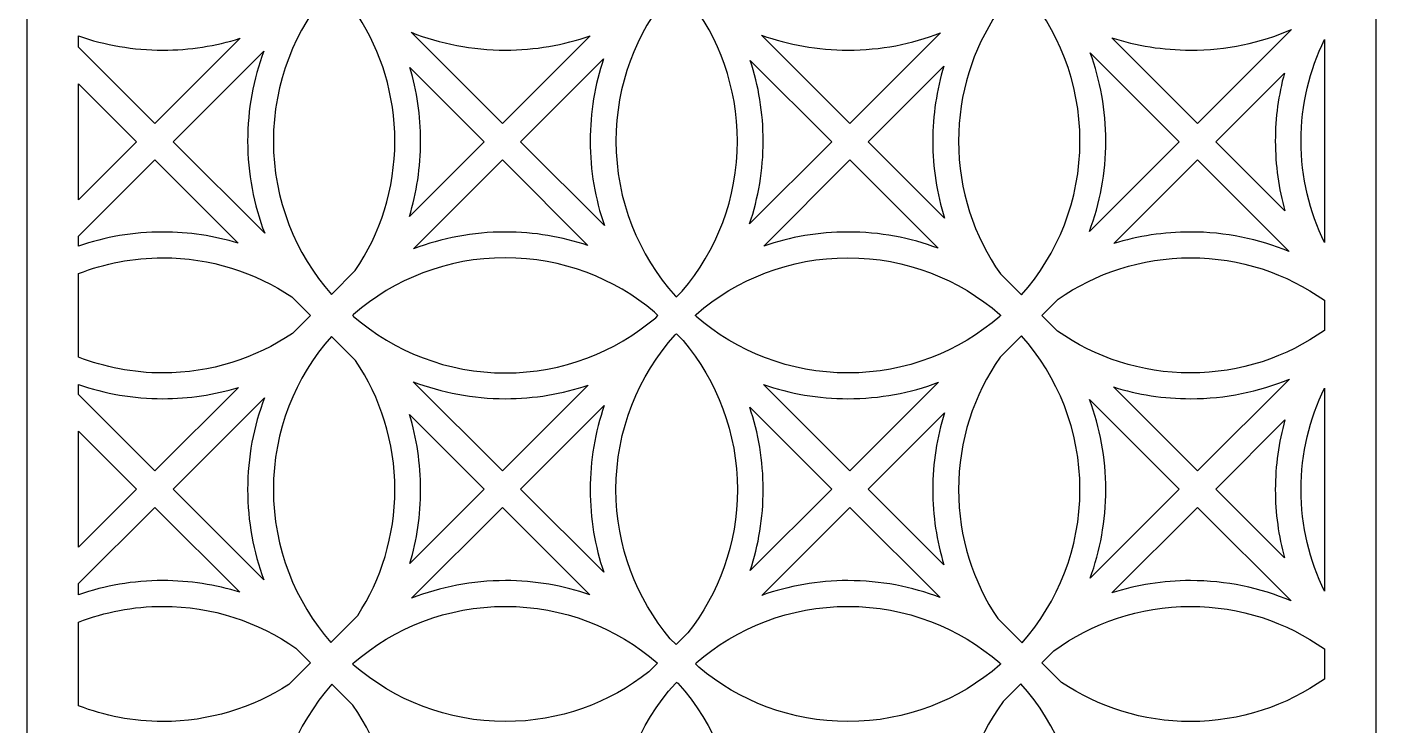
# Model space of a CAD drawing. Header units: centimetres. Extents: x -27 to -22.3, y -9 to 9.
# Drawn here: x -26.999 to -22.336, y -4.51 to -2.096 of the extents above; entities that cross this region are included whole.
import ezdxf

# ---------------------------------------------------------------- set-up
doc = ezdxf.new("R2010")
doc.units = ezdxf.units.CM
doc.header["$MEASUREMENT"] = 0
doc.layers.add('layer 1', color=7, linetype='Continuous')

msp = doc.modelspace()

# ---------------------------------------------------------------- linework, layer by layer
at = {"layer": 'layer 1', "color": 250, "lineweight": 30}
for points, knots in [([(-26.99914, -9.00021), (-26.99914, -9.00021), (-26.99914, -8.8791), (-26.99914, -8.8791), (-26.99914, -8.8791), (-26.99914, -8.8791), (-26.99914, -8.15456), (-26.99914, -8.15456), (-26.99914, -8.15456), (-26.99914, -8.15456), (-26.99914, -7.9634), (-26.99914, -7.9634), (-26.99914, -7.9634), (-26.99914, -7.9634), (-26.99914, -7.86883), (-26.99914, -7.86883), (-26.99914, -7.86883), (-26.99914, -7.86883), (-26.99914, -7.67766), (-26.99914, -7.67766), (-26.99914, -7.67766), (-26.99914, -7.67766), (-26.99914, -6.94883), (-26.99914, -6.94883), (-26.99914, -6.94883), (-26.99914, -6.94883), (-26.99914, -6.7577), (-26.99914, -6.7577), (-26.99914, -6.7577), (-26.99914, -6.7577), (-26.99914, -6.66312), (-26.99914, -6.66312), (-26.99914, -6.66312), (-26.99914, -6.66312), (-26.99914, -6.47189), (-26.99914, -6.47189), (-26.99914, -6.47189), (-26.99914, -6.47189), (-26.99914, -5.7432), (-26.99914, -5.7432), (-26.99914, -5.7432), (-26.99914, -5.7432), (-26.99914, -5.55199), (-26.99914, -5.55199), (-26.99914, -5.55199), (-26.99914, -5.55199), (-26.99914, -5.45741), (-26.99914, -5.45741), (-26.99914, -5.45741), (-26.99914, -5.45741), (-26.99914, -5.26631), (-26.99914, -5.26631), (-26.99914, -5.26631), (-26.99914, -5.26631), (-26.99914, -4.53748), (-26.99914, -4.53748), (-26.99914, -4.53748), (-26.99914, -4.53748), (-26.99914, -4.34628), (-26.99914, -4.34628), (-26.99914, -4.34628), (-26.99914, -4.34628), (-26.99914, -4.2517), (-26.99914, -4.2517), (-26.99914, -4.2517), (-26.99914, -4.2517), (-26.99914, -4.06049), (-26.99914, -4.06049), (-26.99914, -4.06049), (-26.99914, -4.06049), (-26.99914, -3.33171), (-26.99914, -3.33171), (-26.99914, -3.33171), (-26.99914, -3.33171), (-26.99914, -3.14057), (-26.99914, -3.14057), (-26.99914, -3.14057), (-26.99914, -3.14057), (-26.99914, -3.04599), (-26.99914, -3.04599), (-26.99914, -3.04599), (-26.99914, -3.04599), (-26.99914, -2.85482), (-26.99914, -2.85482), (-26.99914, -2.85482), (-26.99914, -2.85482), (-26.99914, -2.12608), (-26.99914, -2.12608), (-26.99914, -2.12608), (-26.99914, -2.12608), (-26.99914, -1.93486), (-26.99914, -1.93486), (-26.99914, -1.93486), (-26.99914, -1.93486), (-26.99914, -1.84028), (-26.99914, -1.84028), (-26.99914, -1.84028), (-26.99914, -1.84028), (-26.99914, -1.6491), (-26.99914, -1.6491), (-26.99914, -1.6491), (-26.99914, -1.6491), (-26.99914, -0.92028), (-26.99914, -0.92028), (-26.99914, -0.92028), (-26.99914, -0.92028), (-26.99914, -0.72915), (-26.99914, -0.72915), (-26.99914, -0.72915), (-26.99914, -0.72915), (-26.99914, -0.63457), (-26.99914, -0.63457), (-26.99914, -0.63457), (-26.99914, -0.63457), (-26.99914, -0.44337), (-26.99914, -0.44337), (-26.99914, -0.44337), (-26.99914, -0.44337), (-26.99914, 0.28533), (-26.99914, 0.28533), (-26.99914, 0.28533), (-26.99914, 0.28533), (-26.99914, 0.47656), (-26.99914, 0.47656), (-26.99914, 0.47656), (-26.99914, 0.47656), (-26.99914, 0.57114), (-26.99914, 0.57114), (-26.99914, 0.57114), (-26.99914, 0.57114), (-26.99914, 0.76231), (-26.99914, 0.76231), (-26.99914, 0.76231), (-26.99914, 0.76231), (-26.99914, 1.49051), (-26.99914, 1.49051), (-26.99914, 1.49051), (-26.99914, 1.49051), (-26.99914, 1.68227), (-26.99914, 1.68227), (-26.99914, 1.68227), (-26.99914, 1.68227), (-26.99914, 1.77685), (-26.99914, 1.77685), (-26.99914, 1.77685), (-26.99914, 1.77685), (-26.99914, 1.96797), (-26.99914, 1.96797), (-26.99914, 1.96797), (-26.99914, 1.96797), (-26.99914, 2.69195), (-26.99914, 2.69195), (-26.99914, 2.69195), (-26.99914, 2.69195), (-26.99914, 2.88798), (-26.99914, 2.88798), (-26.99914, 2.88798), (-26.99914, 2.88798), (-26.99914, 2.98256), (-26.99914, 2.98256), (-26.99914, 2.98256), (-26.99914, 2.98256), (-26.99914, 3.17371), (-26.99914, 3.17371), (-26.99914, 3.17371), (-26.99914, 3.17371), (-26.99914, 3.89339), (-26.99914, 3.89339), (-26.99914, 3.89339), (-26.99914, 3.89339), (-26.99914, 4.09369), (-26.99914, 4.09369), (-26.99914, 4.09369), (-26.99914, 4.09369), (-26.99914, 4.18826), (-26.99914, 4.18826), (-26.99914, 4.18826), (-26.99914, 4.18826), (-26.99914, 4.37942), (-26.99914, 4.37942), (-26.99914, 4.37942), (-26.99914, 4.37942), (-26.99914, 5.09483), (-26.99914, 5.09483), (-26.99914, 5.09483), (-26.99914, 5.09483), (-26.99914, 5.2994), (-26.99914, 5.2994), (-26.99914, 5.2994), (-26.99914, 5.2994), (-26.99914, 5.39397), (-26.99914, 5.39397), (-26.99914, 5.39397), (-26.99914, 5.39397), (-26.99914, 5.58508), (-26.99914, 5.58508), (-26.99914, 5.58508), (-26.99914, 5.58508), (-26.99914, 6.29628), (-26.99914, 6.29628), (-26.99914, 6.29628), (-26.99914, 6.29628), (-26.99914, 6.50511), (-26.99914, 6.50511), (-26.99914, 6.50511), (-26.99914, 6.50511), (-26.99914, 6.59968), (-26.99914, 6.59968), (-26.99914, 6.59968), (-26.99914, 6.59968), (-26.99914, 6.79088), (-26.99914, 6.79088), (-26.99914, 6.79088), (-26.99914, 6.79088), (-26.99914, 7.49772), (-26.99914, 7.49772), (-26.99914, 7.49772), (-26.99914, 7.49772), (-26.99914, 7.71082), (-26.99914, 7.71082), (-26.99914, 7.71082), (-26.99914, 7.71082), (-26.99914, 7.80534), (-26.99914, 7.80534), (-26.99914, 7.80534), (-26.99914, 7.80534), (-26.99914, 7.99654), (-26.99914, 7.99654), (-26.99914, 7.99654), (-26.99914, 7.99654), (-26.99914, 8.69916), (-26.99914, 8.69916), (-26.99914, 8.69916), (-26.99914, 8.69916), (-26.99914, 8.91653), (-26.99914, 8.91653), (-26.99914, 8.91653), (-26.99914, 8.91653), (-26.99914, 9.00077), (-26.99914, 9.00077), (-26.99914, 9.00077), (-26.99914, 9.00077), (-26.09931, 9.00077), (-26.09931, 9.00077), (-26.09931, 9.00077), (-26.09931, 9.00077), (-25.81343, 9.00077), (-25.81343, 9.00077), (-25.81343, 9.00077), (-25.81343, 9.00077), (-24.89787, 9.00077), (-24.89787, 9.00077), (-24.89787, 9.00077), (-24.89787, 9.00077), (-24.61199, 9.00077), (-24.61199, 9.00077), (-24.61199, 9.00077), (-24.61199, 9.00077), (-23.69642, 9.00077), (-23.69642, 9.00077), (-23.69642, 9.00077), (-23.69642, 9.00077), (-23.41055, 9.00077), (-23.41055, 9.00077), (-23.41055, 9.00077), (-23.41055, 9.00077), (-22.49498, 9.00077), (-22.49498, 9.00077), (-22.49498, 9.00077), (-22.49498, 9.00077), (-22.33552, 9.00077), (-22.33552, 9.00077), (-22.33552, 9.00077), (-22.33552, 9.00077), (-22.33552, 8.84131), (-22.33552, 8.84131), (-22.33552, 8.84131), (-22.33552, 8.84131), (-22.33552, 7.87926), (-22.33552, 7.87926), (-22.33552, 7.87926), (-22.33552, 7.87926), (-22.33552, 7.63699), (-22.33552, 7.63699), (-22.33552, 7.63699), (-22.33552, 7.63699), (-22.33552, 6.67355), (-22.33552, 6.67355), (-22.33552, 6.67355), (-22.33552, 6.67355), (-22.33552, 6.43121), (-22.33552, 6.43121), (-22.33552, 6.43121), (-22.33552, 6.43121), (-22.33552, 5.46784), (-22.33552, 5.46784), (-22.33552, 5.46784), (-22.33552, 5.46784), (-22.33552, 5.22553), (-22.33552, 5.22553), (-22.33552, 5.22553), (-22.33552, 5.22553), (-22.33552, 4.26213), (-22.33552, 4.26213), (-22.33552, 4.26213), (-22.33552, 4.26213), (-22.33552, 4.01986), (-22.33552, 4.01986), (-22.33552, 4.01986), (-22.33552, 4.01986), (-22.33552, 3.05645), (-22.33552, 3.05645), (-22.33552, 3.05645), (-22.33552, 3.05645), (-22.33552, 2.81414), (-22.33552, 2.81414), (-22.33552, 2.81414), (-22.33552, 2.81414), (-22.33552, 1.85075), (-22.33552, 1.85075), (-22.33552, 1.85075), (-22.33552, 1.85075), (-22.33552, 1.60839), (-22.33552, 1.60839), (-22.33552, 1.60839), (-22.33552, 1.60839), (-22.33552, 0.64502), (-22.33552, 0.64502), (-22.33552, 0.64502), (-22.33552, 0.64502), (-22.33552, 0.40266), (-22.33552, 0.40266), (-22.33552, 0.40266), (-22.33552, 0.40266), (-22.33552, -0.5607), (-22.33552, -0.5607), (-22.33552, -0.5607), (-22.33552, -0.5607), (-22.33552, -0.80306), (-22.33552, -0.80306), (-22.33552, -0.80306), (-22.33552, -0.80306), (-22.33552, -1.76645), (-22.33552, -1.76645), (-22.33552, -1.76645), (-22.33552, -1.76645), (-22.33552, -2.00875), (-22.33552, -2.00875), (-22.33552, -2.00875), (-22.33552, -2.00875), (-22.33552, -2.97215), (-22.33552, -2.97215), (-22.33552, -2.97215), (-22.33552, -2.97215), (-22.33552, -3.21441), (-22.33552, -3.21441), (-22.33552, -3.21441), (-22.33552, -3.21441), (-22.33552, -4.17782), (-22.33552, -4.17782), (-22.33552, -4.17782), (-22.33552, -4.17782), (-22.33552, -4.4201), (-22.33552, -4.4201), (-22.33552, -4.4201), (-22.33552, -4.4201), (-22.33552, -5.38351), (-22.33552, -5.38351), (-22.33552, -5.38351), (-22.33552, -5.38351), (-22.33552, -5.62586), (-22.33552, -5.62586), (-22.33552, -5.62586), (-22.33552, -5.62586), (-22.33552, -6.58922), (-22.33552, -6.58922), (-22.33552, -6.58922), (-22.33552, -6.58922), (-22.33552, -6.83158), (-22.33552, -6.83158), (-22.33552, -6.83158), (-22.33552, -6.83158), (-22.33552, -7.79495), (-22.33552, -7.79495), (-22.33552, -7.79495), (-22.33552, -7.79495), (-22.33552, -8.03731), (-22.33552, -8.03731), (-22.33552, -8.03731), (-22.33552, -8.03731), (-22.33552, -9.00021), (-22.33552, -9.00021), (-22.33552, -9.00021), (-22.33552, -9.00021), (-22.38961, -9.00021), (-22.38961, -9.00021), (-22.38961, -9.00021), (-22.38961, -9.00021), (-22.63238, -9.00021), (-22.63238, -9.00021), (-22.63238, -9.00021), (-22.63238, -9.00021), (-23.32115, -9.00021), (-23.32115, -9.00021), (-23.32115, -9.00021), (-23.32115, -9.00021), (-23.5194, -9.00021), (-23.5194, -9.00021), (-23.5194, -9.00021), (-23.5194, -9.00021), (-23.59105, -9.00021), (-23.59105, -9.00021), (-23.59105, -9.00021), (-23.59105, -9.00021), (-23.81659, -9.00021), (-23.81659, -9.00021), (-23.81659, -9.00021), (-23.81659, -9.00021), (-24.50534, -9.00021), (-24.50534, -9.00021), (-24.50534, -9.00021), (-24.50534, -9.00021), (-24.71737, -9.00021), (-24.71737, -9.00021), (-24.71737, -9.00021), (-24.71737, -9.00021), (-24.79249, -9.00021), (-24.79249, -9.00021), (-24.79249, -9.00021), (-24.79249, -9.00021), (-25.00087, -9.00021), (-25.00087, -9.00021), (-25.00087, -9.00021), (-25.00087, -9.00021), (-25.68958, -9.00021), (-25.68958, -9.00021), (-25.68958, -9.00021), (-25.68958, -9.00021), (-25.91881, -9.00021), (-25.91881, -9.00021), (-25.91881, -9.00021), (-25.91881, -9.00021), (-25.98676, -9.00021), (-25.98676, -9.00021), (-25.98676, -9.00021), (-25.98676, -9.00021), (-26.18507, -9.00021), (-26.18507, -9.00021), (-26.18507, -9.00021), (-26.18507, -9.00021), (-26.8739, -9.00021), (-26.8739, -9.00021), (-26.8739, -9.00021), (-26.8739, -9.00021), (-26.99914, -9.00021), (-26.99914, -9.00021)], [0, 0, 0, 0, 0.0086957, 0.0086957, 0.0086957, 0.0086957, 0.0173913, 0.0173913, 0.0173913, 0.0173913, 0.026087, 0.026087, 0.026087, 0.026087, 0.0347826, 0.0347826, 0.0347826, 0.0347826, 0.0434783, 0.0434783, 0.0434783, 0.0434783, 0.0521739, 0.0521739, 0.0521739, 0.0521739, 0.0608696, 0.0608696, 0.0608696, 0.0608696, 0.0695652, 0.0695652, 0.0695652, 0.0695652, 0.0782609, 0.0782609, 0.0782609, 0.0782609, 0.0869565, 0.0869565, 0.0869565, 0.0869565, 0.0956522, 0.0956522, 0.0956522, 0.0956522, 0.1043478, 0.1043478, 0.1043478, 0.1043478, 0.1130435, 0.1130435, 0.1130435, 0.1130435, 0.1217391, 0.1217391, 0.1217391, 0.1217391, 0.1304348, 0.1304348, 0.1304348, 0.1304348, 0.1391304, 0.1391304, 0.1391304, 0.1391304, 0.1478261, 0.1478261, 0.1478261, 0.1478261, 0.1565217, 0.1565217, 0.1565217, 0.1565217, 0.1652174, 0.1652174, 0.1652174, 0.1652174, 0.173913, 0.173913, 0.173913, 0.173913, 0.1826087, 0.1826087, 0.1826087, 0.1826087, 0.1913043, 0.1913043, 0.1913043, 0.1913043, 0.2, 0.2, 0.2, 0.2, 0.2086957, 0.2086957, 0.2086957, 0.2086957, 0.2173913, 0.2173913, 0.2173913, 0.2173913, 0.226087, 0.226087, 0.226087, 0.226087, 0.2347826, 0.2347826, 0.2347826, 0.2347826, 0.2434783, 0.2434783, 0.2434783, 0.2434783, 0.2521739, 0.2521739, 0.2521739, 0.2521739, 0.2608696, 0.2608696, 0.2608696, 0.2608696, 0.2695652, 0.2695652, 0.2695652, 0.2695652, 0.2782609, 0.2782609, 0.2782609, 0.2782609, 0.2869565, 0.2869565, 0.2869565, 0.2869565, 0.2956522, 0.2956522, 0.2956522, 0.2956522, 0.3043478, 0.3043478, 0.3043478, 0.3043478, 0.3130435, 0.3130435, 0.3130435, 0.3130435, 0.3217391, 0.3217391, 0.3217391, 0.3217391, 0.3304348, 0.3304348, 0.3304348, 0.3304348, 0.3391304, 0.3391304, 0.3391304, 0.3391304, 0.3478261, 0.3478261, 0.3478261, 0.3478261, 0.3565217, 0.3565217, 0.3565217, 0.3565217, 0.3652174, 0.3652174, 0.3652174, 0.3652174, 0.373913, 0.373913, 0.373913, 0.373913, 0.3826087, 0.3826087, 0.3826087, 0.3826087, 0.3913043, 0.3913043, 0.3913043, 0.3913043, 0.4, 0.4, 0.4, 0.4, 0.4086957, 0.4086957, 0.4086957, 0.4086957, 0.4173913, 0.4173913, 0.4173913, 0.4173913, 0.426087, 0.426087, 0.426087, 0.426087, 0.4347826, 0.4347826, 0.4347826, 0.4347826, 0.4434783, 0.4434783, 0.4434783, 0.4434783, 0.4521739, 0.4521739, 0.4521739, 0.4521739, 0.4608696, 0.4608696, 0.4608696, 0.4608696, 0.4695652, 0.4695652, 0.4695652, 0.4695652, 0.4782609, 0.4782609, 0.4782609, 0.4782609, 0.4869565, 0.4869565, 0.4869565, 0.4869565, 0.4956522, 0.4956522, 0.4956522, 0.4956522, 0.5043478, 0.5043478, 0.5043478, 0.5043478, 0.5130435, 0.5130435, 0.5130435, 0.5130435, 0.5217391, 0.5217391, 0.5217391, 0.5217391, 0.5304348, 0.5304348, 0.5304348, 0.5304348, 0.5391304, 0.5391304, 0.5391304, 0.5391304, 0.5478261, 0.5478261, 0.5478261, 0.5478261, 0.5565217, 0.5565217, 0.5565217, 0.5565217, 0.5652174, 0.5652174, 0.5652174, 0.5652174, 0.573913, 0.573913, 0.573913, 0.573913, 0.5826087, 0.5826087, 0.5826087, 0.5826087, 0.5913043, 0.5913043, 0.5913043, 0.5913043, 0.6, 0.6, 0.6, 0.6, 0.6086957, 0.6086957, 0.6086957, 0.6086957, 0.6173913, 0.6173913, 0.6173913, 0.6173913, 0.626087, 0.626087, 0.626087, 0.626087, 0.6347826, 0.6347826, 0.6347826, 0.6347826, 0.6434783, 0.6434783, 0.6434783, 0.6434783, 0.6521739, 0.6521739, 0.6521739, 0.6521739, 0.6608696, 0.6608696, 0.6608696, 0.6608696, 0.6695652, 0.6695652, 0.6695652, 0.6695652, 0.6782609, 0.6782609, 0.6782609, 0.6782609, 0.6869565, 0.6869565, 0.6869565, 0.6869565, 0.6956522, 0.6956522, 0.6956522, 0.6956522, 0.7043478, 0.7043478, 0.7043478, 0.7043478, 0.7130435, 0.7130435, 0.7130435, 0.7130435, 0.7217391, 0.7217391, 0.7217391, 0.7217391, 0.7304348, 0.7304348, 0.7304348, 0.7304348, 0.7391304, 0.7391304, 0.7391304, 0.7391304, 0.7478261, 0.7478261, 0.7478261, 0.7478261, 0.7565217, 0.7565217, 0.7565217, 0.7565217, 0.7652174, 0.7652174, 0.7652174, 0.7652174, 0.773913, 0.773913, 0.773913, 0.773913, 0.7826087, 0.7826087, 0.7826087, 0.7826087, 0.7913043, 0.7913043, 0.7913043, 0.7913043, 0.8, 0.8, 0.8, 0.8, 0.8086957, 0.8086957, 0.8086957, 0.8086957, 0.8173913, 0.8173913, 0.8173913, 0.8173913, 0.826087, 0.826087, 0.826087, 0.826087, 0.8347826, 0.8347826, 0.8347826, 0.8347826, 0.8434783, 0.8434783, 0.8434783, 0.8434783, 0.8521739, 0.8521739, 0.8521739, 0.8521739, 0.8608696, 0.8608696, 0.8608696, 0.8608696, 0.8695652, 0.8695652, 0.8695652, 0.8695652, 0.8782609, 0.8782609, 0.8782609, 0.8782609, 0.8869565, 0.8869565, 0.8869565, 0.8869565, 0.8956522, 0.8956522, 0.8956522, 0.8956522, 0.9043478, 0.9043478, 0.9043478, 0.9043478, 0.9130435, 0.9130435, 0.9130435, 0.9130435, 0.9217391, 0.9217391, 0.9217391, 0.9217391, 0.9304348, 0.9304348, 0.9304348, 0.9304348, 0.9391304, 0.9391304, 0.9391304, 0.9391304, 0.9478261, 0.9478261, 0.9478261, 0.9478261, 0.9565217, 0.9565217, 0.9565217, 0.9565217, 0.9652174, 0.9652174, 0.9652174, 0.9652174, 0.973913, 0.973913, 0.973913, 0.973913, 0.9826087, 0.9826087, 0.9826087, 0.9826087, 1, 1, 1, 1]), ([(-24.963, -2.49043), (-24.963, -2.29594), (-24.89373, -2.11761), (-24.77852, -1.97874), (-24.77852, -1.97874), (-24.77852, -1.97874), (-24.75493, -1.95515), (-24.75493, -1.95515), (-24.75493, -1.95515), (-24.75493, -1.95515), (-24.71267, -1.9974), (-24.71267, -1.9974), (-24.71267, -1.9974), (-24.60649, -2.13342), (-24.5432, -2.30454), (-24.5432, -2.49043), (-24.5432, -2.49043), (-24.5432, -2.68861), (-24.61515, -2.86999), (-24.73432, -3.00995), (-24.73432, -3.00995), (-24.73432, -3.00995), (-24.75393, -3.02956), (-24.75393, -3.02956), (-24.75393, -3.02956), (-24.75513, -3.0285), (-24.75633, -3.02744), (-24.75754, -3.02638), (-24.75754, -3.02638), (-24.88525, -2.88432), (-24.963, -2.69644), (-24.963, -2.49043)], [0, 0, 0, 0, 0.1111111, 0.1111111, 0.1111111, 0.1111111, 0.2222222, 0.2222222, 0.2222222, 0.2222222, 0.3333333, 0.3333333, 0.3333333, 0.3333333, 0.4444444, 0.4444444, 0.4444444, 0.4444444, 0.5555556, 0.5555556, 0.5555556, 0.5555556, 0.6666667, 0.6666667, 0.6666667, 0.6666667, 0.7777778, 0.7777778, 0.7777778, 0.7777778, 1, 1, 1, 1]), ([(-26.14725, -2.49043), (-26.14725, -2.28829), (-26.07241, -2.10362), (-25.94896, -1.96256), (-25.94896, -1.96256), (-25.94896, -1.96256), (-25.85474, -2.05677), (-25.85474, -2.05677), (-25.85474, -2.05677), (-25.7742, -2.18181), (-25.72745, -2.33067), (-25.72745, -2.49043), (-25.72745, -2.49043), (-25.72745, -2.65629), (-25.77783, -2.8104), (-25.86411, -2.9383), (-25.86411, -2.9383), (-25.86411, -2.9383), (-25.94667, -3.02087), (-25.94667, -3.02087), (-25.94667, -3.02087), (-26.07147, -2.87948), (-26.14725, -2.6938), (-26.14725, -2.49043)], [0, 0, 0, 0, 0.1428571, 0.1428571, 0.1428571, 0.1428571, 0.2857143, 0.2857143, 0.2857143, 0.2857143, 0.4285714, 0.4285714, 0.4285714, 0.4285714, 0.5714286, 0.5714286, 0.5714286, 0.5714286, 0.7142857, 0.7142857, 0.7142857, 0.7142857, 1, 1, 1, 1]), ([(-23.77875, -2.49043), (-23.77875, -2.32609), (-23.72926, -2.1733), (-23.64443, -2.04609), (-23.64443, -2.04609), (-23.64443, -2.04609), (-23.55896, -1.96062), (-23.55896, -1.96062), (-23.55896, -1.96062), (-23.4345, -2.10194), (-23.35895, -2.28736), (-23.35895, -2.49043), (-23.35895, -2.49043), (-23.35895, -2.69473), (-23.43543, -2.88117), (-23.56125, -3.0228), (-23.56125, -3.0228), (-23.56125, -3.0228), (-23.6339, -2.95015), (-23.6339, -2.95015), (-23.6339, -2.95015), (-23.72516, -2.81996), (-23.77875, -2.66145), (-23.77875, -2.49043)], [0, 0, 0, 0, 0.1428571, 0.1428571, 0.1428571, 0.1428571, 0.2857143, 0.2857143, 0.2857143, 0.2857143, 0.4285714, 0.4285714, 0.4285714, 0.4285714, 0.5714286, 0.5714286, 0.5714286, 0.5714286, 0.7142857, 0.7142857, 0.7142857, 0.7142857, 1, 1, 1, 1]), ([(-26.26232, -2.13507), (-26.34666, -2.16156), (-26.4364, -2.17586), (-26.52947, -2.17586), (-26.52947, -2.17586), (-26.63154, -2.17586), (-26.72959, -2.15865), (-26.82091, -2.12703), (-26.82091, -2.12703), (-26.82091, -2.12703), (-26.82091, -2.16602), (-26.82091, -2.16602), (-26.82091, -2.16602), (-26.82091, -2.16602), (-26.55709, -2.42984), (-26.55709, -2.42984), (-26.55709, -2.42984), (-26.55709, -2.42984), (-26.26232, -2.13507), (-26.26232, -2.13507)], [0, 0, 0, 0, 0.1666667, 0.1666667, 0.1666667, 0.1666667, 0.3333333, 0.3333333, 0.3333333, 0.3333333, 0.5, 0.5, 0.5, 0.5, 0.6666667, 0.6666667, 0.6666667, 0.6666667, 1, 1, 1, 1]), ([(-25.05232, -2.12651), (-25.14407, -2.15845), (-25.24261, -2.17586), (-25.34522, -2.17586), (-25.34522, -2.17586), (-25.46026, -2.17586), (-25.5702, -2.15404), (-25.67116, -2.11433), (-25.67116, -2.11433), (-25.67116, -2.11433), (-25.35565, -2.42984), (-25.35565, -2.42984), (-25.35565, -2.42984), (-25.35565, -2.42984), (-25.05232, -2.12651), (-25.05232, -2.12651)], [0, 0, 0, 0, 0.2, 0.2, 0.2, 0.2, 0.4, 0.4, 0.4, 0.4, 0.6, 0.6, 0.6, 0.6, 1, 1, 1, 1]), ([(-23.84094, -2.11657), (-23.94028, -2.15483), (-24.04817, -2.17586), (-24.16098, -2.17586), (-24.16098, -2.17586), (-24.2657, -2.17586), (-24.36618, -2.15773), (-24.45952, -2.12453), (-24.45952, -2.12453), (-24.45952, -2.12453), (-24.15421, -2.42984), (-24.15421, -2.42984), (-24.15421, -2.42984), (-24.15421, -2.42984), (-23.84094, -2.11657), (-23.84094, -2.11657)], [0, 0, 0, 0, 0.2, 0.2, 0.2, 0.2, 0.4, 0.4, 0.4, 0.4, 0.6, 0.6, 0.6, 0.6, 1, 1, 1, 1]), ([(-22.62783, -2.10491), (-22.735, -2.15057), (-22.85291, -2.17586), (-22.97673, -2.17586), (-22.97673, -2.17586), (-23.0718, -2.17586), (-23.16337, -2.16091), (-23.24929, -2.13332), (-23.24929, -2.13332), (-23.24929, -2.13332), (-22.95276, -2.42984), (-22.95276, -2.42984), (-22.95276, -2.42984), (-22.95276, -2.42984), (-22.62783, -2.10491), (-22.62783, -2.10491)], [0, 0, 0, 0, 0.2, 0.2, 0.2, 0.2, 0.4, 0.4, 0.4, 0.4, 0.6, 0.6, 0.6, 0.6, 1, 1, 1, 1]), ([(-22.51375, -2.13935), (-22.56547, -2.24539), (-22.5945, -2.36452), (-22.5945, -2.49043), (-22.5945, -2.49043), (-22.5945, -2.6163), (-22.56546, -2.73539), (-22.51375, -2.84141), (-22.51375, -2.84141), (-22.51375, -2.84141), (-22.51375, -2.13935), (-22.51375, -2.13935)], [0, 0, 0, 0, 0.25, 0.25, 0.25, 0.25, 0.5, 0.5, 0.5, 0.5, 1, 1, 1, 1]), ([(-26.23636, -2.49043), (-26.23636, -2.38096), (-26.21657, -2.27611), (-26.18044, -2.17922), (-26.18044, -2.17922), (-26.18044, -2.17922), (-26.49408, -2.49286), (-26.49408, -2.49286), (-26.49408, -2.49286), (-26.49408, -2.49286), (-26.17746, -2.80948), (-26.17746, -2.80948), (-26.17746, -2.80948), (-26.21548, -2.71041), (-26.23636, -2.60286), (-26.23636, -2.49043)], [0, 0, 0, 0, 0.2, 0.2, 0.2, 0.2, 0.4, 0.4, 0.4, 0.4, 0.6, 0.6, 0.6, 0.6, 1, 1, 1, 1]), ([(-23.32357, -2.18507), (-23.28881, -2.28032), (-23.26984, -2.38316), (-23.26984, -2.49043), (-23.26984, -2.49043), (-23.26984, -2.60063), (-23.28991, -2.70615), (-23.3265, -2.80358), (-23.3265, -2.80358), (-23.3265, -2.80358), (-23.01578, -2.49286), (-23.01578, -2.49286), (-23.01578, -2.49286), (-23.01578, -2.49286), (-23.32357, -2.18507), (-23.32357, -2.18507)], [0, 0, 0, 0, 0.2, 0.2, 0.2, 0.2, 0.4, 0.4, 0.4, 0.4, 0.6, 0.6, 0.6, 0.6, 1, 1, 1, 1]), ([(-25.67517, -2.23635), (-25.65124, -2.31688), (-25.63833, -2.40214), (-25.63833, -2.49043), (-25.63833, -2.49043), (-25.63833, -2.58124), (-25.65196, -2.66887), (-25.67722, -2.75142), (-25.67722, -2.75142), (-25.67722, -2.75142), (-25.41866, -2.49286), (-25.41866, -2.49286), (-25.41866, -2.49286), (-25.41866, -2.49286), (-25.67517, -2.23635), (-25.67517, -2.23635)], [0, 0, 0, 0, 0.2, 0.2, 0.2, 0.2, 0.4, 0.4, 0.4, 0.4, 0.6, 0.6, 0.6, 0.6, 1, 1, 1, 1]), ([(-25.05211, -2.49043), (-25.05211, -2.39095), (-25.0358, -2.29526), (-25.0057, -2.20592), (-25.0057, -2.20592), (-25.0057, -2.20592), (-25.29264, -2.49286), (-25.29264, -2.49286), (-25.29264, -2.49286), (-25.29264, -2.49286), (-25.00311, -2.78238), (-25.00311, -2.78238), (-25.00311, -2.78238), (-25.03483, -2.69091), (-25.05211, -2.59269), (-25.05211, -2.49043)], [0, 0, 0, 0, 0.2, 0.2, 0.2, 0.2, 0.4, 0.4, 0.4, 0.4, 0.6, 0.6, 0.6, 0.6, 1, 1, 1, 1]), ([(-24.49875, -2.21133), (-24.4698, -2.29913), (-24.45409, -2.39294), (-24.45409, -2.49043), (-24.45409, -2.49043), (-24.45409, -2.59058), (-24.47063, -2.68688), (-24.50111, -2.77674), (-24.50111, -2.77674), (-24.50111, -2.77674), (-24.21722, -2.49286), (-24.21722, -2.49286), (-24.21722, -2.49286), (-24.21722, -2.49286), (-24.49875, -2.21133), (-24.49875, -2.21133)], [0, 0, 0, 0, 0.2, 0.2, 0.2, 0.2, 0.4, 0.4, 0.4, 0.4, 0.6, 0.6, 0.6, 0.6, 1, 1, 1, 1]), ([(-23.86787, -2.49043), (-23.86787, -2.40024), (-23.85442, -2.3132), (-23.82949, -2.23115), (-23.82949, -2.23115), (-23.82949, -2.23115), (-24.09119, -2.49286), (-24.09119, -2.49286), (-24.09119, -2.49286), (-24.09119, -2.49286), (-23.82738, -2.75667), (-23.82738, -2.75667), (-23.82738, -2.75667), (-23.85368, -2.67259), (-23.86787, -2.58316), (-23.86787, -2.49043)], [0, 0, 0, 0, 0.2, 0.2, 0.2, 0.2, 0.4, 0.4, 0.4, 0.4, 0.6, 0.6, 0.6, 0.6, 1, 1, 1, 1]), ([(-22.68362, -2.49043), (-22.68362, -2.40903), (-22.67265, -2.3302), (-22.65219, -2.25529), (-22.65219, -2.25529), (-22.65219, -2.25529), (-22.88975, -2.49286), (-22.88975, -2.49286), (-22.88975, -2.49286), (-22.88975, -2.49286), (-22.65038, -2.73222), (-22.65038, -2.73222), (-22.65038, -2.73222), (-22.67202, -2.65533), (-22.68362, -2.57423), (-22.68362, -2.49043)], [0, 0, 0, 0, 0.2, 0.2, 0.2, 0.2, 0.4, 0.4, 0.4, 0.4, 0.6, 0.6, 0.6, 0.6, 1, 1, 1, 1]), ([(-26.82091, -2.69366), (-26.82091, -2.69366), (-26.6201, -2.49286), (-26.6201, -2.49286), (-26.6201, -2.49286), (-26.6201, -2.49286), (-26.82091, -2.29205), (-26.82091, -2.29205), (-26.82091, -2.29205), (-26.82091, -2.29205), (-26.82091, -2.69366), (-26.82091, -2.69366)], [0, 0, 0, 0, 0.25, 0.25, 0.25, 0.25, 0.5, 0.5, 0.5, 0.5, 1, 1, 1, 1]), ([(-26.82091, -2.85377), (-26.72959, -2.82217), (-26.63153, -2.805), (-26.52947, -2.805), (-26.52947, -2.805), (-26.43897, -2.805), (-26.35163, -2.81854), (-26.26932, -2.84364), (-26.26932, -2.84364), (-26.26932, -2.84364), (-26.55709, -2.55587), (-26.55709, -2.55587), (-26.55709, -2.55587), (-26.55709, -2.55587), (-26.82091, -2.81969), (-26.82091, -2.81969), (-26.82091, -2.81969), (-26.82091, -2.81969), (-26.82091, -2.85377), (-26.82091, -2.85377)], [0, 0, 0, 0, 0.1666667, 0.1666667, 0.1666667, 0.1666667, 0.3333333, 0.3333333, 0.3333333, 0.3333333, 0.5, 0.5, 0.5, 0.5, 0.6666667, 0.6666667, 0.6666667, 0.6666667, 1, 1, 1, 1]), ([(-25.66332, -2.86354), (-25.56451, -2.82576), (-25.4573, -2.805), (-25.34522, -2.805), (-25.34522, -2.805), (-25.24541, -2.805), (-25.14942, -2.82142), (-25.05981, -2.85171), (-25.05981, -2.85171), (-25.05981, -2.85171), (-25.35565, -2.55587), (-25.35565, -2.55587), (-25.35565, -2.55587), (-25.35565, -2.55587), (-25.66332, -2.86354), (-25.66332, -2.86354)], [0, 0, 0, 0, 0.2, 0.2, 0.2, 0.2, 0.4, 0.4, 0.4, 0.4, 0.6, 0.6, 0.6, 0.6, 1, 1, 1, 1]), ([(-24.45202, -2.85368), (-24.3608, -2.82216), (-24.26289, -2.805), (-24.16098, -2.805), (-24.16098, -2.805), (-24.05113, -2.805), (-23.94595, -2.82493), (-23.84878, -2.8613), (-23.84878, -2.8613), (-23.84878, -2.8613), (-24.15421, -2.55587), (-24.15421, -2.55587), (-24.15421, -2.55587), (-24.15421, -2.55587), (-24.45202, -2.85368), (-24.45202, -2.85368)], [0, 0, 0, 0, 0.2, 0.2, 0.2, 0.2, 0.4, 0.4, 0.4, 0.4, 0.6, 0.6, 0.6, 0.6, 1, 1, 1, 1]), ([(-23.24209, -2.8452), (-23.15827, -2.81908), (-23.06914, -2.805), (-22.97673, -2.805), (-22.97673, -2.805), (-22.8561, -2.805), (-22.74108, -2.82903), (-22.63615, -2.87248), (-22.63615, -2.87248), (-22.63615, -2.87248), (-22.95276, -2.55587), (-22.95276, -2.55587), (-22.95276, -2.55587), (-22.95276, -2.55587), (-23.24209, -2.8452), (-23.24209, -2.8452)], [0, 0, 0, 0, 0.2, 0.2, 0.2, 0.2, 0.4, 0.4, 0.4, 0.4, 0.6, 0.6, 0.6, 0.6, 1, 1, 1, 1]), ([(-26.82091, -3.23782), (-26.73057, -3.27309), (-26.63228, -3.29245), (-26.52947, -3.29245), (-26.52947, -3.29245), (-26.36362, -3.29245), (-26.2095, -3.24207), (-26.0816, -3.15579), (-26.0816, -3.15579), (-26.0816, -3.15579), (-26.01938, -3.09358), (-26.01938, -3.09358), (-26.01938, -3.09358), (-26.01938, -3.09358), (-26.08334, -3.02962), (-26.08334, -3.02962), (-26.08334, -3.02962), (-26.2109, -2.94405), (-26.36436, -2.89411), (-26.52947, -2.89411), (-26.52947, -2.89411), (-26.63228, -2.89411), (-26.73057, -2.91348), (-26.82091, -2.94874), (-26.82091, -2.94874), (-26.82091, -2.94874), (-26.82091, -3.23782), (-26.82091, -3.23782)], [0, 0, 0, 0, 0.125, 0.125, 0.125, 0.125, 0.25, 0.25, 0.25, 0.25, 0.375, 0.375, 0.375, 0.375, 0.5, 0.5, 0.5, 0.5, 0.625, 0.625, 0.625, 0.625, 0.75, 0.75, 0.75, 0.75, 1, 1, 1, 1]), ([(-24.8257, -3.10133), (-24.96567, -3.22049), (-25.14705, -3.29245), (-25.34523, -3.29245), (-25.34523, -3.29245), (-25.54584, -3.29245), (-25.72928, -3.21875), (-25.86994, -3.09695), (-25.86994, -3.09695), (-25.87106, -3.09572), (-25.87218, -3.09449), (-25.8733, -3.09327), (-25.8733, -3.09327), (-25.87223, -3.0921), (-25.87113, -3.09096), (-25.87006, -3.08978), (-25.87006, -3.08978), (-25.72938, -2.9679), (-25.54592, -2.89411), (-25.34523, -2.89411), (-25.34523, -2.89411), (-25.14886, -2.89411), (-24.96899, -2.96476), (-24.82955, -3.08197), (-24.82955, -3.08197), (-24.82955, -3.08197), (-24.81794, -3.09358), (-24.81794, -3.09358), (-24.81794, -3.09358), (-24.81794, -3.09358), (-24.8257, -3.10133), (-24.8257, -3.10133)], [0, 0, 0, 0, 0.1111111, 0.1111111, 0.1111111, 0.1111111, 0.2222222, 0.2222222, 0.2222222, 0.2222222, 0.3333333, 0.3333333, 0.3333333, 0.3333333, 0.4444444, 0.4444444, 0.4444444, 0.4444444, 0.5555556, 0.5555556, 0.5555556, 0.5555556, 0.6666667, 0.6666667, 0.6666667, 0.6666667, 0.7777778, 0.7777778, 0.7777778, 0.7777778, 1, 1, 1, 1]), ([(-23.63288, -3.09328), (-23.63397, -3.0921), (-23.63509, -3.09095), (-23.63617, -3.08976), (-23.63617, -3.08976), (-23.77684, -2.96789), (-23.9603, -2.89411), (-24.16098, -2.89411), (-24.16098, -2.89411), (-24.36167, -2.89411), (-24.54513, -2.9679), (-24.68581, -3.08978), (-24.68581, -3.08978), (-24.68688, -3.09096), (-24.68799, -3.09211), (-24.68908, -3.09329), (-24.68908, -3.09329), (-24.688, -3.09446), (-24.68693, -3.09563), (-24.68586, -3.09681), (-24.68586, -3.09681), (-24.54518, -3.21869), (-24.36168, -3.29245), (-24.16098, -3.29245), (-24.16098, -3.29245), (-23.9603, -3.29245), (-23.77682, -3.21871), (-23.63615, -3.09685), (-23.63615, -3.09685), (-23.63507, -3.09566), (-23.63398, -3.09447), (-23.63288, -3.09328)], [0, 0, 0, 0, 0.1111111, 0.1111111, 0.1111111, 0.1111111, 0.2222222, 0.2222222, 0.2222222, 0.2222222, 0.3333333, 0.3333333, 0.3333333, 0.3333333, 0.4444444, 0.4444444, 0.4444444, 0.4444444, 0.5555556, 0.5555556, 0.5555556, 0.5555556, 0.6666667, 0.6666667, 0.6666667, 0.6666667, 0.7777778, 0.7777778, 0.7777778, 0.7777778, 1, 1, 1, 1]), ([(-22.51375, -3.0413), (-22.64454, -2.94862), (-22.80427, -2.89411), (-22.97673, -2.89411), (-22.97673, -2.89411), (-23.14691, -2.89411), (-23.3047, -2.94718), (-23.43452, -3.03762), (-23.43452, -3.03762), (-23.43452, -3.03762), (-23.49047, -3.09358), (-23.49047, -3.09358), (-23.49047, -3.09358), (-23.49047, -3.09358), (-23.43645, -3.1476), (-23.43645, -3.1476), (-23.43645, -3.1476), (-23.30627, -3.23886), (-23.14775, -3.29245), (-22.97673, -3.29245), (-22.97673, -3.29245), (-22.80429, -3.29245), (-22.64454, -3.238), (-22.51375, -3.14536), (-22.51375, -3.14536), (-22.51375, -3.14536), (-22.51375, -3.0413), (-22.51375, -3.0413)], [0, 0, 0, 0, 0.125, 0.125, 0.125, 0.125, 0.25, 0.25, 0.25, 0.25, 0.375, 0.375, 0.375, 0.375, 0.5, 0.5, 0.5, 0.5, 0.625, 0.625, 0.625, 0.625, 0.75, 0.75, 0.75, 0.75, 1, 1, 1, 1]), ([(-26.14725, -3.69614), (-26.14725, -3.49292), (-26.07159, -3.30735), (-25.94695, -3.16601), (-25.94695, -3.16601), (-25.94695, -3.16601), (-25.86296, -3.25), (-25.86296, -3.25), (-25.86296, -3.25), (-25.77739, -3.37756), (-25.72745, -3.53102), (-25.72745, -3.69614), (-25.72745, -3.69614), (-25.72745, -3.85664), (-25.77465, -4.00613), (-25.85589, -4.13153), (-25.85589, -4.13153), (-25.85589, -4.13153), (-25.94868, -4.22432), (-25.94868, -4.22432), (-25.94868, -4.22432), (-26.07229, -4.08321), (-26.14725, -3.89842), (-26.14725, -3.69614)], [0, 0, 0, 0, 0.1428571, 0.1428571, 0.1428571, 0.1428571, 0.2857143, 0.2857143, 0.2857143, 0.2857143, 0.4285714, 0.4285714, 0.4285714, 0.4285714, 0.5714286, 0.5714286, 0.5714286, 0.5714286, 0.7142857, 0.7142857, 0.7142857, 0.7142857, 1, 1, 1, 1]), ([(-24.75424, -3.15728), (-24.75543, -3.15833), (-24.75661, -3.1594), (-24.75781, -3.16045), (-24.75781, -3.16045), (-24.88538, -3.30246), (-24.963, -3.49025), (-24.963, -3.69614), (-24.963, -3.69614), (-24.963, -3.89244), (-24.89241, -4.07226), (-24.77526, -4.21167), (-24.77526, -4.21167), (-24.77526, -4.21167), (-24.75493, -4.23201), (-24.75493, -4.23201), (-24.75493, -4.23201), (-24.75493, -4.23201), (-24.71472, -4.1918), (-24.71472, -4.1918), (-24.71472, -4.1918), (-24.6073, -4.05536), (-24.5432, -3.88322), (-24.5432, -3.69614), (-24.5432, -3.69614), (-24.5432, -3.49977), (-24.61384, -3.31989), (-24.73106, -3.18046), (-24.73106, -3.18046), (-24.73106, -3.18046), (-24.75424, -3.15728), (-24.75424, -3.15728)], [0, 0, 0, 0, 0.1111111, 0.1111111, 0.1111111, 0.1111111, 0.2222222, 0.2222222, 0.2222222, 0.2222222, 0.3333333, 0.3333333, 0.3333333, 0.3333333, 0.4444444, 0.4444444, 0.4444444, 0.4444444, 0.5555556, 0.5555556, 0.5555556, 0.5555556, 0.6666667, 0.6666667, 0.6666667, 0.6666667, 0.7777778, 0.7777778, 0.7777778, 0.7777778, 1, 1, 1, 1]), ([(-23.77875, -3.69614), (-23.77875, -3.52596), (-23.72568, -3.36818), (-23.63525, -3.23835), (-23.63525, -3.23835), (-23.63525, -3.23835), (-23.56097, -3.16407), (-23.56097, -3.16407), (-23.56097, -3.16407), (-23.43531, -3.30566), (-23.35895, -3.49199), (-23.35895, -3.69614), (-23.35895, -3.69614), (-23.35895, -3.89935), (-23.43461, -4.0849), (-23.55924, -4.22625), (-23.55924, -4.22625), (-23.55924, -4.22625), (-23.64328, -4.14221), (-23.64328, -4.14221), (-23.64328, -4.14221), (-23.72883, -4.01465), (-23.77875, -3.86122), (-23.77875, -3.69614)], [0, 0, 0, 0, 0.1428571, 0.1428571, 0.1428571, 0.1428571, 0.2857143, 0.2857143, 0.2857143, 0.2857143, 0.4285714, 0.4285714, 0.4285714, 0.4285714, 0.5714286, 0.5714286, 0.5714286, 0.5714286, 0.7142857, 0.7142857, 0.7142857, 0.7142857, 1, 1, 1, 1]), ([(-26.26848, -3.34268), (-26.35103, -3.36794), (-26.43866, -3.38156), (-26.52947, -3.38156), (-26.52947, -3.38156), (-26.63153, -3.38156), (-26.72959, -3.36439), (-26.82091, -3.33279), (-26.82091, -3.33279), (-26.82091, -3.33279), (-26.82091, -3.36746), (-26.82091, -3.36746), (-26.82091, -3.36746), (-26.82091, -3.36746), (-26.55709, -3.63129), (-26.55709, -3.63129), (-26.55709, -3.63129), (-26.55709, -3.63129), (-26.26848, -3.34268), (-26.26848, -3.34268)], [0, 0, 0, 0, 0.1666667, 0.1666667, 0.1666667, 0.1666667, 0.3333333, 0.3333333, 0.3333333, 0.3333333, 0.5, 0.5, 0.5, 0.5, 0.6666667, 0.6666667, 0.6666667, 0.6666667, 1, 1, 1, 1]), ([(-25.05891, -3.33454), (-25.14877, -3.36503), (-25.24507, -3.38156), (-25.34522, -3.38156), (-25.34522, -3.38156), (-25.45766, -3.38156), (-25.56521, -3.36067), (-25.66428, -3.32266), (-25.66428, -3.32266), (-25.66428, -3.32266), (-25.35565, -3.63129), (-25.35565, -3.63129), (-25.35565, -3.63129), (-25.35565, -3.63129), (-25.05891, -3.33454), (-25.05891, -3.33454)], [0, 0, 0, 0, 0.2, 0.2, 0.2, 0.2, 0.4, 0.4, 0.4, 0.4, 0.6, 0.6, 0.6, 0.6, 1, 1, 1, 1]), ([(-23.84782, -3.3249), (-23.94526, -3.3615), (-24.05077, -3.38156), (-24.16098, -3.38156), (-24.16098, -3.38156), (-24.26324, -3.38156), (-24.36145, -3.36428), (-24.45293, -3.33256), (-24.45293, -3.33256), (-24.45293, -3.33256), (-24.15421, -3.63129), (-24.15421, -3.63129), (-24.15421, -3.63129), (-24.15421, -3.63129), (-23.84782, -3.3249), (-23.84782, -3.3249)], [0, 0, 0, 0, 0.2, 0.2, 0.2, 0.2, 0.4, 0.4, 0.4, 0.4, 0.6, 0.6, 0.6, 0.6, 1, 1, 1, 1]), ([(-22.63515, -3.31367), (-22.74036, -3.35739), (-22.85572, -3.38156), (-22.97673, -3.38156), (-22.97673, -3.38156), (-23.06946, -3.38156), (-23.1589, -3.36738), (-23.24297, -3.34108), (-23.24297, -3.34108), (-23.24297, -3.34108), (-22.95276, -3.63129), (-22.95276, -3.63129), (-22.95276, -3.63129), (-22.95276, -3.63129), (-22.63515, -3.31367), (-22.63515, -3.31367)], [0, 0, 0, 0, 0.2, 0.2, 0.2, 0.2, 0.4, 0.4, 0.4, 0.4, 0.6, 0.6, 0.6, 0.6, 1, 1, 1, 1]), ([(-22.51375, -3.34516), (-22.56546, -3.45118), (-22.5945, -3.57026), (-22.5945, -3.69614), (-22.5945, -3.69614), (-22.5945, -3.82203), (-22.56547, -3.94116), (-22.51375, -4.04719), (-22.51375, -4.04719), (-22.51375, -4.04719), (-22.51375, -3.34516), (-22.51375, -3.34516)], [0, 0, 0, 0, 0.25, 0.25, 0.25, 0.25, 0.5, 0.5, 0.5, 0.5, 1, 1, 1, 1]), ([(-26.23636, -3.69614), (-26.23636, -3.58407), (-26.21561, -3.47684), (-26.17782, -3.37804), (-26.17782, -3.37804), (-26.17782, -3.37804), (-26.49408, -3.6943), (-26.49408, -3.6943), (-26.49408, -3.6943), (-26.49408, -3.6943), (-26.18008, -4.0083), (-26.18008, -4.0083), (-26.18008, -4.0083), (-26.21644, -3.91115), (-26.23636, -3.80597), (-26.23636, -3.69614)], [0, 0, 0, 0, 0.2, 0.2, 0.2, 0.2, 0.4, 0.4, 0.4, 0.4, 0.6, 0.6, 0.6, 0.6, 1, 1, 1, 1]), ([(-23.32614, -3.38394), (-23.28977, -3.4811), (-23.26984, -3.58629), (-23.26984, -3.69614), (-23.26984, -3.69614), (-23.26984, -3.80374), (-23.28892, -3.9069), (-23.32389, -4.00241), (-23.32389, -4.00241), (-23.32389, -4.00241), (-23.01578, -3.6943), (-23.01578, -3.6943), (-23.01578, -3.6943), (-23.01578, -3.6943), (-23.32614, -3.38394), (-23.32614, -3.38394)], [0, 0, 0, 0, 0.2, 0.2, 0.2, 0.2, 0.4, 0.4, 0.4, 0.4, 0.6, 0.6, 0.6, 0.6, 1, 1, 1, 1]), ([(-25.67697, -3.43599), (-25.65188, -3.51829), (-25.63833, -3.60563), (-25.63833, -3.69614), (-25.63833, -3.69614), (-25.63833, -3.78473), (-25.65133, -3.87028), (-25.67542, -3.95105), (-25.67542, -3.95105), (-25.67542, -3.95105), (-25.41866, -3.6943), (-25.41866, -3.6943), (-25.41866, -3.6943), (-25.41866, -3.6943), (-25.67697, -3.43599), (-25.67697, -3.43599)], [0, 0, 0, 0, 0.2, 0.2, 0.2, 0.2, 0.4, 0.4, 0.4, 0.4, 0.6, 0.6, 0.6, 0.6, 1, 1, 1, 1]), ([(-25.05211, -3.69614), (-25.05211, -3.59422), (-25.03495, -3.49631), (-25.00343, -3.40509), (-25.00343, -3.40509), (-25.00343, -3.40509), (-25.29264, -3.6943), (-25.29264, -3.6943), (-25.29264, -3.6943), (-25.29264, -3.6943), (-25.00541, -3.98152), (-25.00541, -3.98152), (-25.00541, -3.98152), (-25.0357, -3.89193), (-25.05211, -3.79594), (-25.05211, -3.69614)], [0, 0, 0, 0, 0.2, 0.2, 0.2, 0.2, 0.4, 0.4, 0.4, 0.4, 0.6, 0.6, 0.6, 0.6, 1, 1, 1, 1]), ([(-24.5008, -3.41072), (-24.4705, -3.50032), (-24.45409, -3.59632), (-24.45409, -3.69614), (-24.45409, -3.69614), (-24.45409, -3.79395), (-24.4699, -3.88806), (-24.49903, -3.97611), (-24.49903, -3.97611), (-24.49903, -3.97611), (-24.21722, -3.6943), (-24.21722, -3.6943), (-24.21722, -3.6943), (-24.21722, -3.6943), (-24.5008, -3.41072), (-24.5008, -3.41072)], [0, 0, 0, 0, 0.2, 0.2, 0.2, 0.2, 0.4, 0.4, 0.4, 0.4, 0.6, 0.6, 0.6, 0.6, 1, 1, 1, 1]), ([(-23.86787, -3.69614), (-23.86787, -3.60372), (-23.85379, -3.51459), (-23.82767, -3.43077), (-23.82767, -3.43077), (-23.82767, -3.43077), (-24.09119, -3.6943), (-24.09119, -3.6943), (-24.09119, -3.6943), (-24.09119, -3.6943), (-23.82924, -3.95625), (-23.82924, -3.95625), (-23.82924, -3.95625), (-23.85433, -3.87396), (-23.86787, -3.78663), (-23.86787, -3.69614)], [0, 0, 0, 0, 0.2, 0.2, 0.2, 0.2, 0.4, 0.4, 0.4, 0.4, 0.6, 0.6, 0.6, 0.6, 1, 1, 1, 1]), ([(-26.82091, -3.89511), (-26.82091, -3.89511), (-26.6201, -3.6943), (-26.6201, -3.6943), (-26.6201, -3.6943), (-26.6201, -3.6943), (-26.82091, -3.49349), (-26.82091, -3.49349), (-26.82091, -3.49349), (-26.82091, -3.49349), (-26.82091, -3.89511), (-26.82091, -3.89511)], [0, 0, 0, 0, 0.25, 0.25, 0.25, 0.25, 0.5, 0.5, 0.5, 0.5, 1, 1, 1, 1]), ([(-22.68362, -3.69614), (-22.68362, -3.61263), (-22.6721, -3.5318), (-22.65061, -3.45515), (-22.65061, -3.45515), (-22.65061, -3.45515), (-22.88975, -3.6943), (-22.88975, -3.6943), (-22.88975, -3.6943), (-22.88975, -3.6943), (-22.65197, -3.93208), (-22.65197, -3.93208), (-22.65197, -3.93208), (-22.67256, -3.85692), (-22.68362, -3.77782), (-22.68362, -3.69614)], [0, 0, 0, 0, 0.2, 0.2, 0.2, 0.2, 0.4, 0.4, 0.4, 0.4, 0.6, 0.6, 0.6, 0.6, 1, 1, 1, 1]), ([(-26.82091, -4.05954), (-26.72959, -4.02792), (-26.63154, -4.01071), (-26.52947, -4.01071), (-26.52947, -4.01071), (-26.43672, -4.01071), (-26.34729, -4.0249), (-26.2632, -4.0512), (-26.2632, -4.0512), (-26.2632, -4.0512), (-26.55709, -3.75731), (-26.55709, -3.75731), (-26.55709, -3.75731), (-26.55709, -3.75731), (-26.82091, -4.02113), (-26.82091, -4.02113), (-26.82091, -4.02113), (-26.82091, -4.02113), (-26.82091, -4.05954), (-26.82091, -4.05954)], [0, 0, 0, 0, 0.1666667, 0.1666667, 0.1666667, 0.1666667, 0.3333333, 0.3333333, 0.3333333, 0.3333333, 0.5, 0.5, 0.5, 0.5, 0.6666667, 0.6666667, 0.6666667, 0.6666667, 1, 1, 1, 1]), ([(-25.6702, -4.07187), (-25.56951, -4.0324), (-25.4599, -4.01071), (-25.34522, -4.01071), (-25.34522, -4.01071), (-25.24295, -4.01071), (-25.14472, -4.028), (-25.05323, -4.05973), (-25.05323, -4.05973), (-25.05323, -4.05973), (-25.35565, -3.75731), (-25.35565, -3.75731), (-25.35565, -3.75731), (-25.35565, -3.75731), (-25.6702, -4.07187), (-25.6702, -4.07187)], [0, 0, 0, 0, 0.2, 0.2, 0.2, 0.2, 0.4, 0.4, 0.4, 0.4, 0.6, 0.6, 0.6, 0.6, 1, 1, 1, 1]), ([(-24.45861, -4.06171), (-24.36553, -4.02872), (-24.26535, -4.01071), (-24.16098, -4.01071), (-24.16098, -4.01071), (-24.04853, -4.01071), (-23.94096, -4.0316), (-23.84189, -4.06963), (-23.84189, -4.06963), (-23.84189, -4.06963), (-24.15421, -3.75731), (-24.15421, -3.75731), (-24.15421, -3.75731), (-24.15421, -3.75731), (-24.45861, -4.06171), (-24.45861, -4.06171)], [0, 0, 0, 0, 0.2, 0.2, 0.2, 0.2, 0.4, 0.4, 0.4, 0.4, 0.6, 0.6, 0.6, 0.6, 1, 1, 1, 1]), ([(-23.24841, -4.05296), (-23.16275, -4.02555), (-23.07147, -4.01071), (-22.97673, -4.01071), (-22.97673, -4.01071), (-22.85332, -4.01071), (-22.73576, -4.03582), (-22.62888, -4.08119), (-22.62888, -4.08119), (-22.62888, -4.08119), (-22.95276, -3.75731), (-22.95276, -3.75731), (-22.95276, -3.75731), (-22.95276, -3.75731), (-23.24841, -4.05296), (-23.24841, -4.05296)], [0, 0, 0, 0, 0.2, 0.2, 0.2, 0.2, 0.4, 0.4, 0.4, 0.4, 0.6, 0.6, 0.6, 0.6, 1, 1, 1, 1]), ([(-26.82091, -4.44353), (-26.73057, -4.4788), (-26.63228, -4.49816), (-26.52947, -4.49816), (-26.52947, -4.49816), (-26.36897, -4.49816), (-26.21947, -4.45096), (-26.09408, -4.36972), (-26.09408, -4.36972), (-26.09408, -4.36972), (-26.01938, -4.29502), (-26.01938, -4.29502), (-26.01938, -4.29502), (-26.01938, -4.29502), (-26.06968, -4.24472), (-26.06968, -4.24472), (-26.06968, -4.24472), (-26.19987, -4.15343), (-26.35842, -4.09982), (-26.52947, -4.09982), (-26.52947, -4.09982), (-26.63228, -4.09982), (-26.73057, -4.11919), (-26.82091, -4.15445), (-26.82091, -4.15445), (-26.82091, -4.15445), (-26.82091, -4.44353), (-26.82091, -4.44353)], [0, 0, 0, 0, 0.125, 0.125, 0.125, 0.125, 0.25, 0.25, 0.25, 0.25, 0.375, 0.375, 0.375, 0.375, 0.5, 0.5, 0.5, 0.5, 0.625, 0.625, 0.625, 0.625, 0.75, 0.75, 0.75, 0.75, 1, 1, 1, 1]), ([(-24.81944, -4.29652), (-24.81981, -4.2961), (-24.8202, -4.2957), (-24.82058, -4.29529), (-24.82058, -4.29529), (-24.96123, -4.17352), (-25.14463, -4.09982), (-25.34523, -4.09982), (-25.34523, -4.09982), (-25.54591, -4.09982), (-25.72938, -4.17361), (-25.87005, -4.29549), (-25.87005, -4.29549), (-25.87112, -4.29666), (-25.87222, -4.2978), (-25.87329, -4.29896), (-25.87329, -4.29896), (-25.87213, -4.30023), (-25.87097, -4.30149), (-25.86982, -4.30276), (-25.86982, -4.30276), (-25.72918, -4.4245), (-25.54579, -4.49816), (-25.34523, -4.49816), (-25.34523, -4.49816), (-25.15814, -4.49816), (-24.986, -4.43406), (-24.84956, -4.32664), (-24.84956, -4.32664), (-24.84956, -4.32664), (-24.81944, -4.29652), (-24.81944, -4.29652)], [0, 0, 0, 0, 0.1111111, 0.1111111, 0.1111111, 0.1111111, 0.2222222, 0.2222222, 0.2222222, 0.2222222, 0.3333333, 0.3333333, 0.3333333, 0.3333333, 0.4444444, 0.4444444, 0.4444444, 0.4444444, 0.5555556, 0.5555556, 0.5555556, 0.5555556, 0.6666667, 0.6666667, 0.6666667, 0.6666667, 0.7777778, 0.7777778, 0.7777778, 0.7777778, 1, 1, 1, 1]), ([(-23.63288, -4.29899), (-23.63395, -4.29783), (-23.63504, -4.2967), (-23.6361, -4.29554), (-23.6361, -4.29554), (-23.77677, -4.17363), (-23.96026, -4.09982), (-24.16098, -4.09982), (-24.16098, -4.09982), (-24.36165, -4.09982), (-24.54511, -4.1736), (-24.68578, -4.29546), (-24.68578, -4.29546), (-24.68668, -4.29645), (-24.68762, -4.29742), (-24.68853, -4.29841), (-24.68853, -4.29841), (-24.68853, -4.29841), (-24.67651, -4.31042), (-24.67651, -4.31042), (-24.67651, -4.31042), (-24.5371, -4.42756), (-24.35728, -4.49816), (-24.16098, -4.49816), (-24.16098, -4.49816), (-23.9603, -4.49816), (-23.77682, -4.42442), (-23.63614, -4.30256), (-23.63614, -4.30256), (-23.63506, -4.30137), (-23.63397, -4.30018), (-23.63288, -4.29899)], [0, 0, 0, 0, 0.1111111, 0.1111111, 0.1111111, 0.1111111, 0.2222222, 0.2222222, 0.2222222, 0.2222222, 0.3333333, 0.3333333, 0.3333333, 0.3333333, 0.4444444, 0.4444444, 0.4444444, 0.4444444, 0.5555556, 0.5555556, 0.5555556, 0.5555556, 0.6666667, 0.6666667, 0.6666667, 0.6666667, 0.7777778, 0.7777778, 0.7777778, 0.7777778, 1, 1, 1, 1]), ([(-22.51375, -4.247), (-22.64454, -4.15433), (-22.80427, -4.09982), (-22.97673, -4.09982), (-22.97673, -4.09982), (-23.15347, -4.09982), (-23.31686, -4.15706), (-23.44942, -4.25396), (-23.44942, -4.25396), (-23.44942, -4.25396), (-23.49047, -4.29502), (-23.49047, -4.29502), (-23.49047, -4.29502), (-23.49047, -4.29502), (-23.4228, -4.36269), (-23.4228, -4.36269), (-23.4228, -4.36269), (-23.29526, -4.44824), (-23.14181, -4.49816), (-22.97673, -4.49816), (-22.97673, -4.49816), (-22.80429, -4.49816), (-22.64454, -4.44371), (-22.51375, -4.35107), (-22.51375, -4.35107), (-22.51375, -4.35107), (-22.51375, -4.247), (-22.51375, -4.247)], [0, 0, 0, 0, 0.125, 0.125, 0.125, 0.125, 0.25, 0.25, 0.25, 0.25, 0.375, 0.375, 0.375, 0.375, 0.5, 0.5, 0.5, 0.5, 0.625, 0.625, 0.625, 0.625, 0.75, 0.75, 0.75, 0.75, 1, 1, 1, 1]), ([(-26.14725, -4.90185), (-26.14725, -4.69754), (-26.07078, -4.51108), (-25.94495, -4.36946), (-25.94495, -4.36946), (-25.94495, -4.36946), (-25.87235, -4.44205), (-25.87235, -4.44205), (-25.87235, -4.44205), (-25.78107, -4.57226), (-25.72745, -4.73079), (-25.72745, -4.90185), (-25.72745, -4.90185), (-25.72745, -5.05742), (-25.77182, -5.20262), (-25.84851, -5.32559), (-25.84851, -5.32559), (-25.84851, -5.32559), (-25.95069, -5.42776), (-25.95069, -5.42776), (-25.95069, -5.42776), (-26.07311, -5.28695), (-26.14725, -5.10304), (-26.14725, -4.90185)], [0, 0, 0, 0, 0.1428571, 0.1428571, 0.1428571, 0.1428571, 0.2857143, 0.2857143, 0.2857143, 0.2857143, 0.4285714, 0.4285714, 0.4285714, 0.4285714, 0.5714286, 0.5714286, 0.5714286, 0.5714286, 0.7142857, 0.7142857, 0.7142857, 0.7142857, 1, 1, 1, 1]), ([(-24.74882, -4.36577), (-24.75025, -4.36451), (-24.75168, -4.36324), (-24.7531, -4.36198), (-24.7531, -4.36198), (-24.75462, -4.36333), (-24.75614, -4.36469), (-24.75768, -4.36604), (-24.75768, -4.36604), (-24.88531, -4.50808), (-24.963, -4.6959), (-24.963, -4.90185), (-24.963, -4.90185), (-24.963, -5.08769), (-24.89974, -5.25877), (-24.79361, -5.39477), (-24.79361, -5.39477), (-24.79361, -5.39477), (-24.75493, -5.43345), (-24.75493, -5.43345), (-24.75493, -5.43345), (-24.75493, -5.43345), (-24.70095, -5.37947), (-24.70095, -5.37947), (-24.70095, -5.37947), (-24.60185, -5.24604), (-24.5432, -5.08078), (-24.5432, -4.90185), (-24.5432, -4.90185), (-24.5432, -4.69576), (-24.62103, -4.50785), (-24.74882, -4.36577)], [0, 0, 0, 0, 0.1111111, 0.1111111, 0.1111111, 0.1111111, 0.2222222, 0.2222222, 0.2222222, 0.2222222, 0.3333333, 0.3333333, 0.3333333, 0.3333333, 0.4444444, 0.4444444, 0.4444444, 0.4444444, 0.5555556, 0.5555556, 0.5555556, 0.5555556, 0.6666667, 0.6666667, 0.6666667, 0.6666667, 0.7777778, 0.7777778, 0.7777778, 0.7777778, 1, 1, 1, 1]), ([(-23.77875, -4.90185), (-23.77875, -4.7251), (-23.72151, -4.56173), (-23.62461, -4.42916), (-23.62461, -4.42916), (-23.62461, -4.42916), (-23.56297, -4.36752), (-23.56297, -4.36752), (-23.56297, -4.36752), (-23.43612, -4.50939), (-23.35895, -4.69661), (-23.35895, -4.90185), (-23.35895, -4.90185), (-23.35895, -5.10397), (-23.4338, -5.28863), (-23.55724, -5.4297), (-23.55724, -5.4297), (-23.55724, -5.4297), (-23.6515, -5.33543), (-23.6515, -5.33543), (-23.6515, -5.33543), (-23.73202, -5.2104), (-23.77875, -5.06158), (-23.77875, -4.90185)], [0, 0, 0, 0, 0.1428571, 0.1428571, 0.1428571, 0.1428571, 0.2857143, 0.2857143, 0.2857143, 0.2857143, 0.4285714, 0.4285714, 0.4285714, 0.4285714, 0.5714286, 0.5714286, 0.5714286, 0.5714286, 0.7142857, 0.7142857, 0.7142857, 0.7142857, 1, 1, 1, 1])]:
    msp.add_open_spline(points, degree=3, knots=knots, dxfattribs=at)

doc.saveas('drawing.dxf')
